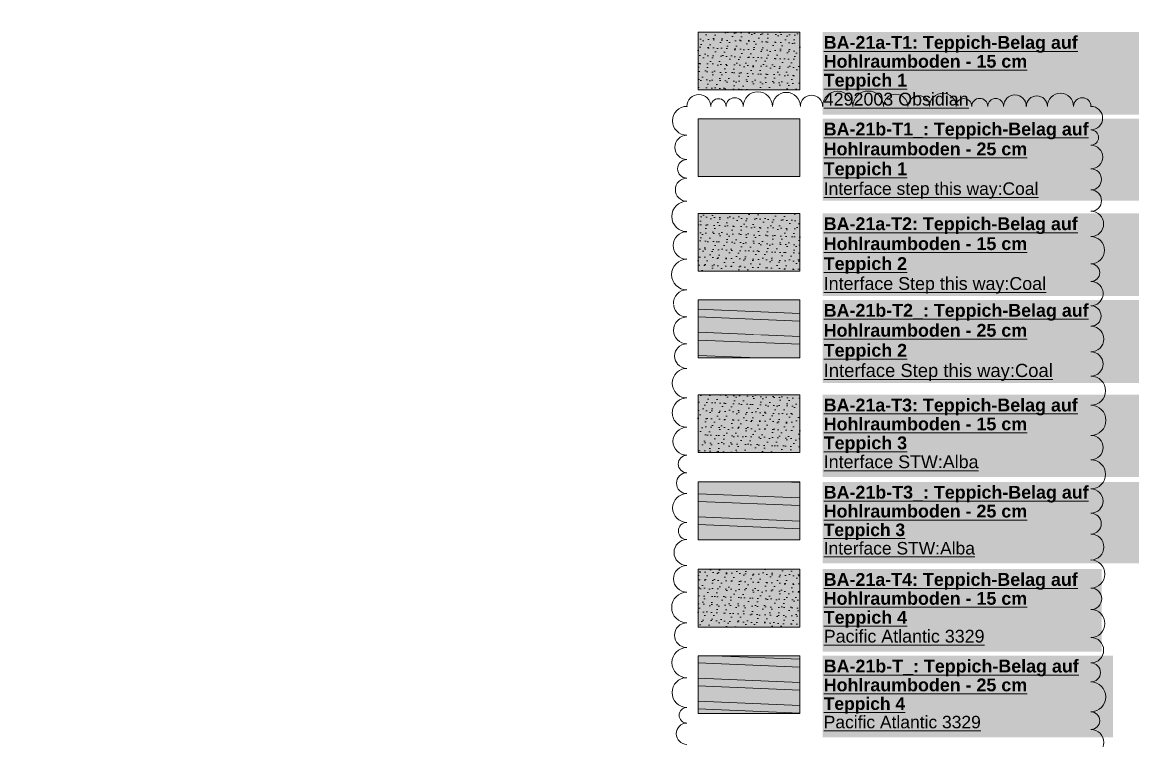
# Model space of a CAD drawing. Header units: metres. Extents: x 101 to 346, y 66 to 213.
# Drawn here: x 198.91 to 242.83, y 97.86 to 125.91 of the extents above; entities that cross this region are included whole.
import ezdxf

# ---------------------------------------------------------------- set-up
doc = ezdxf.new("R2010")
doc.units = ezdxf.units.M
doc.header["$MEASUREMENT"] = 0
doc.linetypes.add('Wipeout_Contour', pattern=[1, 0, -1])
for name, color, linetype in [('20  Boden Aufbauten', 7, 'Continuous'), ('20  Boden Aufbauten_Deckschraffur', 7, 'Continuous'), ('40 Text Legende', 7, 'Continuous'), ('Neubau_00  Indexwolken', 7, 'Continuous'), ('Neubau_40 Text Legende', 7, 'Continuous')]:
    doc.layers.add(name, color=color, linetype=linetype)
doc.styles.add('ERSTELLTER_STIL_2', font='arial.ttf')
pattern_1 = [(357.60545, (330.28158, 275.35593), (0.0131609, 0.31472494), [0, -0.21, 0, -0.315]), (62.60545, (330.75544, 274.8407), (-0.2796756, 0.14493635), [0, -0.154, 0, -0.266])]
pattern_2 = [(357.60545, (329.7664, 274.8821), (0.0376026, 0.899214), []), (357.60545, (329.7789, 275.1818), (0.0376026, 0.899214), [])]
pattern_3 = [(357.60545, (330.28158, 275.35593), (0.0131609, 0.31472494), [0, -0.21, 0, -0.315]), (62.60545, (330.75544, 274.8407), (-0.2796756, 0.14493635), [0, -0.154, 0, -0.266])]

msp = doc.modelspace()

# ---------------------------------------------------------------- texts
at = {"layer": '40 Text Legende', "color": 7, "linetype": 'Continuous', "lineweight": 13, "char_height": 0.5, "attachment_point": 1, "style": 'ERSTELLTER_STIL_2'}
for s, insert, width, line_spacing_factor in [('\\A1;{\\pql;\\fArial|b1|i0|c0|p38;\\L\\LBA-21b-T1_:\\fArial|b1|i0|c0|p38; Teppich-Belag auf Hohlraumboden - 25 cm\\P\\pql;\\fArial|b1|i0|c0|p38;Teppich 1 \\P\\pql;\\fArial|b0|i0|c0|p38;\\H0.978562x;Interface step this way:Coal}', (230.248, 121.999), 14.12065, 0.932936), ('\\A1;{\\pql;\\fArial|b1|i0|c0|p38;\\L\\LBA-21a-T2:\\fArial|b1|i0|c0|p38; Teppich-Belag auf Hohlraumboden - 15 cm\\P\\pql;\\fArial|b1|i0|c0|p38;Teppich 2\\P\\pql;\\fArial|b0|i0|c0|p38;Interface Step this way:Coal}', (230.248, 118.299), 13.63404, 0.934094), ('\\A1;{\\pql;\\fArial|b1|i0|c0|p38;\\L\\LBA-21b-T2_:\\fArial|b1|i0|c0|p38; Teppich-Belag auf Hohlraumboden - 25 cm\\P\\pql;\\fArial|b1|i0|c0|p38;Teppich 2\\P\\pql;\\fArial|b0|i0|c0|p38;\\H1.030104x;Interface Step this way:Coal}', (230.248, 114.914), 14.12065, 0.935702), ('\\A1;{\\pql;\\fArial|b1|i0|c0|p38;\\L\\LBA-21a-T3:\\fArial|b1|i0|c0|p38; Teppich-Belag auf Hohlraumboden - 15 cm\\P\\pql;\\fArial|b1|i0|c0|p38;Teppich 3\\P\\pql;\\fArial|b0|i0|c0|p38;Interface STW:Alba}', (230.248, 111.214), 13.63404, 0.886402), ('\\A1;{\\pql;\\fArial|b1|i0|c0|p38;\\L\\LBA-21b-T3_:\\fArial|b1|i0|c0|p38; Teppich-Belag auf Hohlraumboden - 25 cm\\P\\pql;\\fArial|b1|i0|c0|p38;\\H0.976833x;Teppich 3\\P\\pql;\\fArial|b0|i0|c0|p38;Interface STW:Alba}', (230.248, 107.807), 14.12065, 0.884347)]:
    msp.add_mtext(s, dxfattribs=dict(at, insert=insert, width=width, line_spacing_factor=line_spacing_factor))

# ---------------------------------------------------------------- next in the draw order: wipeouts: each hides what was drawn before it
at = {"color": 254, "linetype": 'Wipeout_Contour', "lineweight": 0, "ltscale": 3811.938498}
msp.add_wipeout([(220.14, 79.307), (242.584, 79.307), (242.584, 135.285), (244.8, 135.285), (244.8, 127.909), (266.39, 127.909), (266.39, 154.093), (244.919, 154.093), (244.919, 154.776), (223.591, 154.776), (223.591, 135.285), (224.53, 135.285), (224.53, 123.615), (220.14, 123.615)], dxfattribs=at)

# ---------------------------------------------------------------- next in the draw order: hatches: boundary and pattern name
at = {"layer": '20  Boden Aufbauten_Deckschraffur', "linetype": 'Continuous', "lineweight": 50, "true_color": 0xefefef}
msp.add_hatch(color=7, dxfattribs=at).paths.add_polyline_path([(225.331, 123.276), (229.314, 123.276), (229.314, 125.538), (225.331, 125.538)])
at = {"layer": '20  Boden Aufbauten_Deckschraffur', "linetype": 'Continuous', "lineweight": 18, "true_color": 0x9f9f9f}
h = msp.add_hatch(dxfattribs=at)
h.set_pattern_fill('Mörtel_0007', color=253, style=0, pattern_type=2)
h.set_pattern_definition(pattern_1)
h.paths.add_polyline_path([(225.331, 123.276), (229.314, 123.276), (229.314, 125.538), (225.331, 125.538)])
at = {"layer": '20  Boden Aufbauten_Deckschraffur', "linetype": 'Continuous', "lineweight": 0, "true_color": 0xe5e5e5}
msp.add_hatch(color=254, dxfattribs=at).paths.add_polyline_path([(225.331, 119.891), (229.314, 119.891), (229.314, 122.153), (225.331, 122.153)])
at = {"layer": '20  Boden Aufbauten_Deckschraffur', "linetype": 'Continuous', "lineweight": 18}
for points in [[(225.331, 116.191), (229.314, 116.191), (229.314, 118.453), (225.331, 118.453)], [(225.331, 112.806), (229.314, 112.806), (229.314, 115.069), (225.331, 115.069)]]:
    msp.add_hatch(color=171, dxfattribs=at).paths.add_polyline_path(points)
h = msp.add_hatch(dxfattribs=at)
h.set_pattern_fill('Mörtel_0007', color=8, style=0, pattern_type=2)
h.set_pattern_definition(pattern_1)
h.paths.add_polyline_path([(225.331, 116.191), (229.314, 116.191), (229.314, 118.453), (225.331, 118.453)])
h = msp.add_hatch(dxfattribs=at)
h.set_pattern_fill('NST_0007', color=8, style=0, pattern_type=2)
h.set_pattern_definition(pattern_2)
h.paths.add_polyline_path([(225.331, 112.806), (229.314, 112.806), (229.314, 115.069), (225.331, 115.069)])
at = {"layer": '20  Boden Aufbauten_Deckschraffur', "linetype": 'Continuous', "lineweight": 18, "true_color": 0xe2ff40}
for points in [[(225.331, 109.106), (229.314, 109.106), (229.314, 111.369), (225.331, 111.369)], [(225.331, 105.699), (229.314, 105.699), (229.314, 107.961), (225.331, 107.961)]]:
    msp.add_hatch(color=61, dxfattribs=at).paths.add_polyline_path(points)
at = {"layer": '20  Boden Aufbauten_Deckschraffur', "linetype": 'Continuous', "lineweight": 18, "true_color": 0xdfdfdf}
h = msp.add_hatch(dxfattribs=at)
h.set_pattern_fill('Mörtel_0007', color=254, style=0, pattern_type=2)
h.set_pattern_definition(pattern_1)
h.paths.add_polyline_path([(225.331, 109.106), (229.314, 109.106), (229.314, 111.369), (225.331, 111.369)])
h = msp.add_hatch(dxfattribs=at)
h.set_pattern_fill('NST_0007', color=254, style=0, pattern_type=2)
h.set_pattern_definition(pattern_2)
h.paths.add_polyline_path([(225.331, 105.699), (229.314, 105.699), (229.314, 107.961), (225.331, 107.961)])
at = {"layer": '20  Boden Aufbauten_Deckschraffur', "linetype": 'Continuous', "lineweight": 100}
for points in [[(225.331, 102.291), (229.314, 102.291), (229.314, 104.554), (225.331, 104.554)], [(225.331, 98.906), (229.314, 98.906), (229.314, 101.169), (225.331, 101.169)]]:
    msp.add_hatch(color=5, dxfattribs=at).paths.add_polyline_path(points)
at = {"layer": '20  Boden Aufbauten_Deckschraffur', "linetype": 'Continuous', "lineweight": 18, "true_color": 0xefefef}
h = msp.add_hatch(dxfattribs=at)
h.set_pattern_fill('Mörtel_0007', style=0, pattern_type=2)
h.set_pattern_definition(pattern_1)
h.paths.add_polyline_path([(225.331, 102.291), (229.314, 102.291), (229.314, 104.554), (225.331, 104.554)])
h = msp.add_hatch(dxfattribs=at)
h.set_pattern_fill('NST_0007', style=0, pattern_type=2)
h.set_pattern_definition(pattern_2)
h.paths.add_polyline_path([(225.331, 98.906), (229.314, 98.906), (229.314, 101.169), (225.331, 101.169)])
at = {"layer": 'Neubau_40 Text Legende', "linetype": 'Continuous', "lineweight": 0, "true_color": 0xffffff}
for points in [[(230.208, 122.315), (242.584, 122.315), (242.584, 125.538), (230.208, 125.538)], [(230.208, 118.947), (242.584, 118.947), (242.584, 122.153), (230.208, 122.153)], [(230.208, 115.231), (242.584, 115.231), (242.584, 118.453), (230.208, 118.453)], [(230.208, 111.822), (242.584, 111.822), (242.584, 115.069), (230.208, 115.069)], [(230.208, 108.146), (242.584, 108.146), (242.584, 111.369), (230.208, 111.369)], [(230.208, 104.775), (242.584, 104.775), (242.584, 107.961), (230.208, 107.961)], [(230.208, 101.331), (241.119, 101.331), (241.119, 104.554), (230.208, 104.554)], [(230.208, 97.982), (241.557, 97.982), (241.557, 101.169), (230.208, 101.169)]]:
    msp.add_hatch(color=7, dxfattribs=at).paths.add_polyline_path(points)

# ---------------------------------------------------------------- next in the draw order: linework, layer by layer
at = {"layer": '20  Boden Aufbauten', "color": 7, "linetype": 'Continuous', "lineweight": 13, "ltscale": 1000, "flags": 128}
for points in [[(225.331, 123.276), (229.314, 123.276), (229.314, 125.538), (225.331, 125.538)], [(225.331, 119.891), (229.314, 119.891), (229.314, 122.153), (225.331, 122.153)], [(225.331, 116.191), (229.314, 116.191), (229.314, 118.453), (225.331, 118.453)], [(225.331, 112.806), (229.314, 112.806), (229.314, 115.069), (225.331, 115.069)], [(225.331, 109.106), (229.314, 109.106), (229.314, 111.369), (225.331, 111.369)], [(225.331, 105.699), (229.314, 105.699), (229.314, 107.961), (225.331, 107.961)], [(225.331, 102.291), (229.314, 102.291), (229.314, 104.554), (225.331, 104.554)], [(225.331, 98.906), (229.314, 98.906), (229.314, 101.169), (225.331, 101.169)]]:
    msp.add_lwpolyline(points, close=True, dxfattribs=at)
at = {"layer": 'Neubau_00  Indexwolken', "color": 1, "linetype": 'Continuous', "lineweight": 13, "ltscale": 1000}
for centre, radius, start, end in [((225.364, 122.634), 0.466, 0, 180), ((227.67, 122.634), 0.571, 360, 180), ((228.787, 122.634), 0.547, 0, 180), ((229.77, 122.634), 0.436, 360, 180), ((230.797, 122.634), 0.59, 0, 180), ((231.987, 122.634), 0.6, 360, 180), ((233.063, 122.634), 0.476, 360, 180), ((233.964, 122.634), 0.424, 0, 180), ((234.906, 122.634), 0.517, 0, 180), ((237.726, 122.634), 0.445, 0, 180), ((238.583, 122.634), 0.411, 0, 180), ((239.507, 122.634), 0.513, 0, 180), ((224.898, 122.071), 0.564, 90, 270), ((226.13, 122.634), 0.3, 360, 180), ((226.765, 122.634), 0.335, 360, 180), ((235.728, 122.634), 0.306, 0, 180), ((236.348, 122.634), 0.314, 0, 180), ((236.972, 122.634), 0.31, 360, 180), ((240.359, 122.634), 0.339, 0, 180), ((240.698, 122.175), 0.459, 270, 90), ((240.698, 121.416), 0.3, 270, 90), ((224.898, 121.032), 0.475, 90, 270), ((240.698, 120.655), 0.461, 270, 90), ((224.898, 120.194), 0.363, 90, 270), ((240.698, 119.78), 0.413, 270, 90), ((224.898, 119.378), 0.453, 90, 270), ((240.698, 118.952), 0.415, 270, 90), ((224.898, 118.332), 0.593, 90, 270), ((240.698, 118.04), 0.497, 270, 90), ((224.898, 117.198), 0.54, 90, 270), ((240.698, 117.012), 0.531, 270, 90), ((224.898, 116.06), 0.598, 90, 270), ((240.698, 116.137), 0.344, 270, 90), ((240.698, 115.317), 0.476, 270, 90), ((224.898, 114.934), 0.529, 90, 270), ((240.698, 114.444), 0.398, 270, 90), ((224.898, 113.882), 0.523, 90, 270), ((240.698, 113.544), 0.502, 270, 90), ((224.898, 112.877), 0.482, 90, 270), ((240.698, 112.568), 0.474, 270, 90), ((224.898, 111.817), 0.577, 90, 270), ((240.698, 111.524), 0.57, 270, 90), ((224.898, 110.667), 0.573, 90, 270), ((240.698, 110.367), 0.587, 270, 90), ((224.898, 109.548), 0.547, 90, 270), ((240.698, 109.304), 0.476, 270, 90), ((224.898, 108.659), 0.341, 90, 270), ((240.698, 108.257), 0.57, 270, 90), ((224.898, 107.911), 0.408, 90, 270), ((240.698, 107.211), 0.475, 270, 90), ((224.898, 106.941), 0.562, 90, 270), ((240.698, 106.33), 0.406, 270, 90), ((224.898, 106.043), 0.336, 90, 270), ((240.698, 105.416), 0.507, 270, 90), ((224.898, 105.202), 0.505, 90, 270), ((224.898, 104.174), 0.523, 90, 270), ((240.698, 104.362), 0.548, 270, 90), ((240.698, 103.393), 0.421, 270, 90), ((224.898, 103.054), 0.597, 90, 270), ((240.698, 102.428), 0.545, 270, 90), ((224.898, 101.971), 0.486, 90, 270), ((224.898, 100.898), 0.588, 90, 270), ((240.698, 101.384), 0.498, 270, 90), ((240.698, 100.514), 0.371, 270, 90), ((224.898, 99.73), 0.581, 90, 270), ((240.698, 99.56), 0.583, 270, 90), ((224.898, 98.843), 0.306, 90, 270), ((240.698, 98.631), 0.345, 270, 90), ((224.898, 98.121), 0.416, 90, 270), ((240.698, 97.783), 0.503, 270, 90)]:
    msp.add_arc(centre, radius, start, end, dxfattribs=at)
for p in [(224.898, 122.634), (240.698, 122.634)]:
    msp.add_point(p, dxfattribs=at)

# ---------------------------------------------------------------- next in the draw order: texts
at = {"layer": '40 Text Legende', "color": 7, "linetype": 'Continuous', "lineweight": 13, "char_height": 0.5, "attachment_point": 1, "style": 'ERSTELLTER_STIL_2'}
for s, insert, width, line_spacing_factor in [('\\A1;{\\pql;\\fArial|b1|i0|c0|p38;\\L\\LBA-21a-T1:\\fArial|b1|i0|c0|p38; Teppich-Belag auf Hohlraumboden - 15 cm\\P\\pql;\\fArial|b1|i0|c0|p38;Teppich 1\\P\\pql;\\fArial|b0|i0|c0|p38;4292003 Obsidian}', (230.248, 125.384), 13.63404, 0.886516), ('\\A1;{\\pql;\\fArial|b1|i0|c0|p38;\\L\\LBA-21b-T1_:\\fArial|b1|i0|c0|p38; Teppich-Belag auf Hohlraumboden - 25 cm\\P\\pql;\\fArial|b1|i0|c0|p38;Teppich 1 \\P\\pql;\\fArial|b0|i0|c0|p38;\\H0.978562x;Interface step this way:Coal}', (230.248, 121.999), 14.12065, 0.932936), ('\\A1;{\\pql;\\fArial|b1|i0|c0|p38;\\L\\LBA-21a-T2:\\fArial|b1|i0|c0|p38; Teppich-Belag auf Hohlraumboden - 15 cm\\P\\pql;\\fArial|b1|i0|c0|p38;Teppich 2\\P\\pql;\\fArial|b0|i0|c0|p38;Interface Step this way:Coal}', (230.248, 118.299), 13.63404, 0.934094), ('\\A1;{\\pql;\\fArial|b1|i0|c0|p38;\\L\\LBA-21b-T2_:\\fArial|b1|i0|c0|p38; Teppich-Belag auf Hohlraumboden - 25 cm\\P\\pql;\\fArial|b1|i0|c0|p38;Teppich 2\\P\\pql;\\fArial|b0|i0|c0|p38;\\H1.030104x;Interface Step this way:Coal}', (230.248, 114.914), 14.12065, 0.935702), ('\\A1;{\\pql;\\fArial|b1|i0|c0|p38;\\L\\LBA-21a-T3:\\fArial|b1|i0|c0|p38; Teppich-Belag auf Hohlraumboden - 15 cm\\P\\pql;\\fArial|b1|i0|c0|p38;Teppich 3\\P\\pql;\\fArial|b0|i0|c0|p38;Interface STW:Alba}', (230.248, 111.214), 13.63404, 0.886402), ('\\A1;{\\pql;\\fArial|b1|i0|c0|p38;\\L\\LBA-21b-T3_:\\fArial|b1|i0|c0|p38; Teppich-Belag auf Hohlraumboden - 25 cm\\P\\pql;\\fArial|b1|i0|c0|p38;\\H0.976833x;Teppich 3\\P\\pql;\\fArial|b0|i0|c0|p38;Interface STW:Alba}', (230.248, 107.807), 14.12065, 0.884347), ('\\A1;{\\pql;\\fArial|b1|i0|c0|p38;\\L\\LBA-21a-T4:\\fArial|b1|i0|c0|p38; Teppich-Belag auf Hohlraumboden - 15 cm\\P\\pql;\\fArial|b1|i0|c0|p38;Teppich 4\\P\\pql;\\fArial|b0|i0|c0|p38;Pacific Atlantic 3329}', (230.248, 104.399), 10.8309, 0.886516), ('\\A1;{\\pql;\\fArial|b1|i0|c0|p38;\\L\\LBA-21b-T_:\\fArial|b1|i0|c0|p38; Teppich-Belag auf Hohlraumboden - 25 cm\\P\\pql;\\fArial|b1|i0|c0|p38;\\H0.976833x;Teppich 4\\P\\pql;\\fArial|b0|i0|c0|p38;Pacific Atlantic 3329}', (230.248, 101.015), 11.26956, 0.88446)]:
    msp.add_mtext(s, dxfattribs=dict(at, insert=insert, width=width, line_spacing_factor=line_spacing_factor))

# ---------------------------------------------------------------- next in the draw order: wipeouts: each hides what was drawn before it
at = {"color": 254, "linetype": 'Wipeout_Contour', "lineweight": 0, "ltscale": 4202.133959}
msp.add_wipeout([(223.966, 125.519), (246.41, 125.519), (246.41, 181.497), (248.626, 181.497), (248.626, 174.121), (270.217, 174.121), (270.217, 200.305), (248.745, 200.305), (248.745, 200.988), (227.418, 200.988), (227.418, 181.497), (228.356, 181.497), (228.356, 169.827), (223.966, 169.827)], dxfattribs=at)

# ---------------------------------------------------------------- next in the draw order: wipeouts: each hides what was drawn before it
at = {"color": 254, "linetype": 'Wipeout_Contour', "lineweight": 0, "ltscale": 1063.867499}
msp.add_wipeout([(221.984, 114.887), (245.17, 114.887), (245.17, 138.501), (221.984, 138.501)], dxfattribs=at)

# ---------------------------------------------------------------- next in the draw order: wipeouts: each hides what was drawn before it
at = {"color": 254, "linetype": 'Wipeout_Contour', "lineweight": 0, "ltscale": 3701.176809}
msp.add_wipeout([(199.04, 98.622), (221.484, 98.622), (221.484, 154.599), (223.7, 154.599), (223.7, 147.224), (245.29, 147.224), (245.29, 173.407), (223.819, 173.407), (223.819, 174.09), (202.491, 174.09), (202.491, 154.599), (203.43, 154.599), (203.43, 142.93), (199.04, 142.93)], dxfattribs=at)

# ---------------------------------------------------------------- next in the draw order: wipeouts: each hides what was drawn before it
at = {"color": 254, "linetype": 'Wipeout_Contour', "lineweight": 0, "ltscale": 1062.567236}
msp.add_wipeout([(221.614, 114.887), (244.8, 114.887), (244.8, 138.501), (221.614, 138.501)], dxfattribs=at)

# ---------------------------------------------------------------- next in the draw order: wipeouts: each hides what was drawn before it
at = {"color": 254, "linetype": 'Wipeout_Contour', "lineweight": 0, "ltscale": 3696.91351}
msp.add_wipeout([(198.67, 98.622), (221.113, 98.622), (221.113, 154.599), (223.33, 154.599), (223.33, 147.224), (244.92, 147.224), (244.92, 173.407), (223.449, 173.407), (223.449, 174.09), (202.121, 174.09), (202.121, 154.599), (203.059, 154.599), (203.059, 142.93), (198.67, 142.93)], dxfattribs=at)

# ---------------------------------------------------------------- next in the draw order: texts
at = {"layer": '40 Text Legende', "color": 7, "linetype": 'Continuous', "lineweight": 13, "insert": (230.248, 107.807), "char_height": 0.5, "width": 14.12065, "attachment_point": 1, "line_spacing_factor": 0.884347, "style": 'ERSTELLTER_STIL_2'}
msp.add_mtext('\\A1;{\\pql;\\fArial|b1|i0|c0|p38;\\L\\LBA-21b-T3_:\\fArial|b1|i0|c0|p38; Teppich-Belag auf Hohlraumboden - 25 cm\\P\\pql;\\fArial|b1|i0|c0|p38;\\H0.976833x;Teppich 3\\P\\pql;\\fArial|b0|i0|c0|p38;Interface STW:Alba}', dxfattribs=at)

# ---------------------------------------------------------------- next in the draw order: wipeouts: each hides what was drawn before it
at = {"color": 254, "linetype": 'Wipeout_Contour', "lineweight": 0, "ltscale": 990.612743}
msp.add_wipeout([(199.697, 118.444), (221.024, 118.444), (221.024, 142.005), (199.697, 142.005)], dxfattribs=at)

# ---------------------------------------------------------------- next in the draw order: wipeouts: each hides what was drawn before it
at = {"color": 254, "linetype": 'Wipeout_Contour', "lineweight": 0, "ltscale": 3729.42589}
msp.add_wipeout([(220.14, 66.413), (242.584, 66.413), (242.584, 122.39), (244.8, 122.39), (244.8, 115.014), (266.39, 115.014), (266.39, 141.198), (244.919, 141.198), (244.919, 141.881), (223.591, 141.881), (223.591, 122.39), (224.53, 122.39), (224.53, 110.721), (220.14, 110.721)], dxfattribs=at)

# ---------------------------------------------------------------- next in the draw order: hatches: boundary and pattern name
at = {"layer": '20  Boden Aufbauten_Deckschraffur', "linetype": 'Continuous', "lineweight": 50, "true_color": 0xefefef}
msp.add_hatch(color=7, dxfattribs=at).paths.add_polyline_path([(225.331, 123.276), (229.314, 123.276), (229.314, 125.538), (225.331, 125.538)])
at = {"layer": '20  Boden Aufbauten_Deckschraffur', "linetype": 'Continuous', "lineweight": 18, "true_color": 0x9f9f9f}
h = msp.add_hatch(dxfattribs=at)
h.set_pattern_fill('Mörtel_0009', color=253, style=0, pattern_type=2)
h.set_pattern_definition(pattern_3)
h.paths.add_polyline_path([(225.331, 123.276), (229.314, 123.276), (229.314, 125.538), (225.331, 125.538)])
at = {"layer": '20  Boden Aufbauten_Deckschraffur', "linetype": 'Continuous', "lineweight": 0, "true_color": 0xe5e5e5}
msp.add_hatch(color=254, dxfattribs=at).paths.add_polyline_path([(225.331, 119.891), (229.314, 119.891), (229.314, 122.153), (225.331, 122.153)])
at = {"layer": '20  Boden Aufbauten_Deckschraffur', "linetype": 'Continuous', "lineweight": 18}
for points in [[(225.331, 116.191), (229.314, 116.191), (229.314, 118.453), (225.331, 118.453)], [(225.331, 112.806), (229.314, 112.806), (229.314, 115.069), (225.331, 115.069)]]:
    msp.add_hatch(color=171, dxfattribs=at).paths.add_polyline_path(points)
h = msp.add_hatch(dxfattribs=at)
h.set_pattern_fill('Mörtel_0009', color=8, style=0, pattern_type=2)
h.set_pattern_definition(pattern_3)
h.paths.add_polyline_path([(225.331, 116.191), (229.314, 116.191), (229.314, 118.453), (225.331, 118.453)])
h = msp.add_hatch(dxfattribs=at)
h.set_pattern_fill('NST_0009', color=8, style=0, pattern_type=2)
h.set_pattern_definition(pattern_2)
h.paths.add_polyline_path([(225.331, 112.806), (229.314, 112.806), (229.314, 115.069), (225.331, 115.069)])
at = {"layer": '20  Boden Aufbauten_Deckschraffur', "linetype": 'Continuous', "lineweight": 18, "true_color": 0xe2ff40}
for points in [[(225.331, 109.106), (229.314, 109.106), (229.314, 111.369), (225.331, 111.369)], [(225.331, 105.699), (229.314, 105.699), (229.314, 107.961), (225.331, 107.961)]]:
    msp.add_hatch(color=61, dxfattribs=at).paths.add_polyline_path(points)
at = {"layer": '20  Boden Aufbauten_Deckschraffur', "linetype": 'Continuous', "lineweight": 18, "true_color": 0xdfdfdf}
h = msp.add_hatch(dxfattribs=at)
h.set_pattern_fill('Mörtel_0009', color=254, style=0, pattern_type=2)
h.set_pattern_definition(pattern_3)
h.paths.add_polyline_path([(225.331, 109.106), (229.314, 109.106), (229.314, 111.369), (225.331, 111.369)])
h = msp.add_hatch(dxfattribs=at)
h.set_pattern_fill('NST_0009', color=254, style=0, pattern_type=2)
h.set_pattern_definition(pattern_2)
h.paths.add_polyline_path([(225.331, 105.699), (229.314, 105.699), (229.314, 107.961), (225.331, 107.961)])
at = {"layer": '20  Boden Aufbauten_Deckschraffur', "linetype": 'Continuous', "lineweight": 100}
for points in [[(225.331, 102.291), (229.314, 102.291), (229.314, 104.554), (225.331, 104.554)], [(225.331, 98.906), (229.314, 98.906), (229.314, 101.169), (225.331, 101.169)]]:
    msp.add_hatch(color=5, dxfattribs=at).paths.add_polyline_path(points)
at = {"layer": '20  Boden Aufbauten_Deckschraffur', "linetype": 'Continuous', "lineweight": 18, "true_color": 0xefefef}
h = msp.add_hatch(dxfattribs=at)
h.set_pattern_fill('Mörtel_0009', style=0, pattern_type=2)
h.set_pattern_definition(pattern_3)
h.paths.add_polyline_path([(225.331, 102.291), (229.314, 102.291), (229.314, 104.554), (225.331, 104.554)])
h = msp.add_hatch(dxfattribs=at)
h.set_pattern_fill('NST_0009', style=0, pattern_type=2)
h.set_pattern_definition(pattern_2)
h.paths.add_polyline_path([(225.331, 98.906), (229.314, 98.906), (229.314, 101.169), (225.331, 101.169)])
at = {"layer": 'Neubau_40 Text Legende', "linetype": 'Continuous', "lineweight": 0, "true_color": 0xffffff}
for points in [[(230.208, 125.538), (230.208, 122.315), (242.584, 122.315), (242.584, 125.538)], [(230.208, 122.153), (230.208, 118.947), (242.584, 118.947), (242.584, 122.153)], [(230.208, 118.453), (230.208, 115.231), (242.584, 115.231), (242.584, 118.453)], [(230.208, 115.069), (230.208, 111.822), (242.584, 111.822), (242.584, 115.069)], [(230.208, 111.369), (230.208, 108.146), (242.584, 108.146), (242.584, 111.369)], [(230.208, 107.961), (230.208, 104.775), (242.584, 104.775), (242.584, 107.961)], [(230.208, 101.331), (241.119, 101.331), (241.119, 104.554), (230.208, 104.554)], [(230.208, 97.982), (241.557, 97.982), (241.557, 101.169), (230.208, 101.169)]]:
    msp.add_hatch(color=7, dxfattribs=at).paths.add_polyline_path(points)

# ---------------------------------------------------------------- next in the draw order: linework, layer by layer
at = {"layer": '20  Boden Aufbauten', "color": 7, "linetype": 'Continuous', "lineweight": 13, "ltscale": 1000, "flags": 128}
for points in [[(225.331, 123.276), (229.314, 123.276), (229.314, 125.538), (225.331, 125.538)], [(225.331, 119.891), (229.314, 119.891), (229.314, 122.153), (225.331, 122.153)], [(225.331, 116.191), (229.314, 116.191), (229.314, 118.453), (225.331, 118.453)], [(225.331, 112.806), (229.314, 112.806), (229.314, 115.069), (225.331, 115.069)], [(225.331, 109.106), (229.314, 109.106), (229.314, 111.369), (225.331, 111.369)], [(225.331, 105.699), (229.314, 105.699), (229.314, 107.961), (225.331, 107.961)], [(225.331, 102.291), (229.314, 102.291), (229.314, 104.554), (225.331, 104.554)], [(225.331, 98.906), (229.314, 98.906), (229.314, 101.169), (225.331, 101.169)]]:
    msp.add_lwpolyline(points, close=True, dxfattribs=at)
at = {"layer": 'Neubau_00  Indexwolken', "color": 1, "linetype": 'Continuous', "lineweight": 13, "ltscale": 1000}
for centre, radius, start, end in [((225.364, 122.634), 0.466, 0, 180), ((227.67, 122.634), 0.571, 360, 180), ((228.787, 122.634), 0.547, 0, 180), ((229.77, 122.634), 0.436, 360, 180), ((230.797, 122.634), 0.59, 0, 180), ((231.987, 122.634), 0.6, 360, 180), ((233.063, 122.634), 0.476, 360, 180), ((233.964, 122.634), 0.424, 0, 180), ((234.906, 122.634), 0.517, 0, 180), ((237.726, 122.634), 0.445, 0, 180), ((238.583, 122.634), 0.411, 0, 180), ((239.507, 122.634), 0.513, 0, 180), ((224.898, 122.071), 0.564, 90, 145.5261), ((226.13, 122.634), 0.3, 360, 180), ((226.765, 122.634), 0.335, 360, 180), ((235.728, 122.634), 0.306, 0, 180), ((236.348, 122.634), 0.314, 0, 180), ((236.972, 122.634), 0.31, 360, 180), ((240.359, 122.634), 0.339, 0, 180), ((240.698, 122.175), 0.459, 270, 90), ((240.698, 121.416), 0.3, 270, 90), ((224.898, 122.071), 0.564, 229.2067, 270), ((224.898, 121.032), 0.475, 90, 140.803), ((240.698, 120.655), 0.461, 270, 90), ((224.898, 121.032), 0.475, 219.197, 270), ((224.898, 120.194), 0.363, 90, 270), ((240.698, 119.78), 0.413, 270, 90), ((224.898, 119.378), 0.453, 90, 144.358), ((224.898, 119.378), 0.453, 215.642, 270), ((240.698, 118.952), 0.415, 270, 90), ((224.898, 118.332), 0.593, 90, 128.3683), ((240.698, 118.04), 0.497, 270, 90), ((224.898, 118.332), 0.593, 231.6317, 270), ((224.898, 117.198), 0.54, 90, 132.9892), ((240.698, 117.012), 0.531, 270, 90), ((224.898, 117.198), 0.54, 227.0108, 270), ((224.898, 116.06), 0.598, 90, 128.0023), ((240.698, 116.137), 0.344, 270, 90), ((224.898, 116.06), 0.598, 231.9977, 270), ((240.698, 115.317), 0.476, 270, 90), ((224.898, 114.934), 0.529, 90, 134.1505), ((240.698, 114.444), 0.398, 270, 90), ((224.898, 114.934), 0.529, 225.8495, 270), ((224.898, 113.882), 0.523, 90, 134.7701), ((240.698, 113.544), 0.502, 270, 90), ((224.898, 113.882), 0.523, 225.2299, 270), ((224.898, 112.877), 0.482, 90, 139.7548), ((240.698, 112.568), 0.474, 270, 90), ((224.898, 112.877), 0.482, 220.2452, 270), ((224.898, 111.817), 0.577, 90, 129.6433), ((240.698, 111.524), 0.57, 270, 90), ((224.898, 111.817), 0.577, 230.3567, 270), ((224.898, 110.667), 0.573, 90, 130.0179), ((224.898, 110.667), 0.573, 174.6645, 270), ((240.698, 110.367), 0.587, 270, 90), ((224.898, 109.548), 0.547, 90, 270), ((240.698, 109.304), 0.476, 270, 90), ((224.898, 108.659), 0.341, 90, 270), ((240.698, 108.257), 0.57, 270, 90), ((224.898, 107.911), 0.408, 90, 270), ((240.698, 107.211), 0.475, 270, 90), ((224.898, 106.941), 0.562, 90, 270), ((240.698, 106.33), 0.406, 270, 90), ((224.898, 106.043), 0.336, 90, 270), ((240.698, 105.416), 0.507, 270, 90), ((224.898, 105.202), 0.505, 90, 270), ((224.898, 104.174), 0.523, 90, 270), ((240.698, 104.362), 0.548, 270, 90), ((240.698, 103.393), 0.421, 270, 90), ((224.898, 103.054), 0.597, 90, 270), ((240.698, 102.428), 0.545, 270, 90), ((224.898, 101.971), 0.486, 90, 270), ((224.898, 100.898), 0.588, 90, 270), ((240.698, 101.384), 0.498, 270, 90), ((240.698, 100.514), 0.371, 270, 90), ((224.898, 99.73), 0.581, 90, 270), ((240.698, 99.56), 0.583, 270, 90), ((224.898, 98.843), 0.306, 90, 270), ((240.698, 98.631), 0.345, 270, 90), ((224.898, 98.121), 0.416, 90, 270), ((240.698, 97.783), 0.503, 270, 90)]:
    msp.add_arc(centre, radius, start, end, dxfattribs=at)
for p in [(224.898, 122.634), (240.698, 122.634)]:
    msp.add_point(p, dxfattribs=at)

# ---------------------------------------------------------------- next in the draw order: texts
at = {"layer": '40 Text Legende', "color": 7, "linetype": 'Continuous', "lineweight": 13, "char_height": 0.5, "attachment_point": 1, "style": 'ERSTELLTER_STIL_2'}
for s, insert, width, line_spacing_factor in [('\\A1;{\\pql;\\fArial|b1|i0|c0|p38;\\L\\LBA-21a-T1:\\fArial|b1|i0|c0|p38; Teppich-Belag auf Hohlraumboden - 15 cm\\P\\pql;\\fArial|b1|i0|c0|p38;Teppich 1\\P\\pql;\\fArial|b0|i0|c0|p38;4292003 Obsidian}', (230.248, 125.384), 13.63404, 0.886516), ('\\A1;{\\pql;\\fArial|b1|i0|c0|p38;\\L\\LBA-21b-T1_:\\fArial|b1|i0|c0|p38; Teppich-Belag auf Hohlraumboden - 25 cm\\P\\pql;\\fArial|b1|i0|c0|p38;Teppich 1 \\P\\pql;\\fArial|b0|i0|c0|p38;\\H0.978562x;Interface step this way:Coal}', (230.248, 121.999), 14.12065, 0.932936), ('\\A1;{\\pql;\\fArial|b1|i0|c0|p38;\\L\\LBA-21a-T2:\\fArial|b1|i0|c0|p38; Teppich-Belag auf Hohlraumboden - 15 cm\\P\\pql;\\fArial|b1|i0|c0|p38;Teppich 2\\P\\pql;\\fArial|b0|i0|c0|p38;Interface Step this way:Coal}', (230.248, 118.299), 13.63404, 0.934094), ('\\A1;{\\pql;\\fArial|b1|i0|c0|p38;\\L\\LBA-21b-T2_:\\fArial|b1|i0|c0|p38; Teppich-Belag auf Hohlraumboden - 25 cm\\P\\pql;\\fArial|b1|i0|c0|p38;Teppich 2\\P\\pql;\\fArial|b0|i0|c0|p38;\\H1.030104x;Interface Step this way:Coal}', (230.248, 114.914), 14.12065, 0.935702), ('\\A1;{\\pql;\\fArial|b1|i0|c0|p38;\\L\\LBA-21a-T3:\\fArial|b1|i0|c0|p38; Teppich-Belag auf Hohlraumboden - 15 cm\\P\\pql;\\fArial|b1|i0|c0|p38;Teppich 3\\P\\pql;\\fArial|b0|i0|c0|p38;Interface STW:Alba}', (230.248, 111.214), 13.63404, 0.886402), ('\\A1;{\\pql;\\fArial|b1|i0|c0|p38;\\L\\LBA-21b-T3_:\\fArial|b1|i0|c0|p38; Teppich-Belag auf Hohlraumboden - 25 cm\\P\\pql;\\fArial|b1|i0|c0|p38;\\H0.976833x;Teppich 3\\P\\pql;\\fArial|b0|i0|c0|p38;Interface STW:Alba}', (230.248, 107.807), 14.12065, 0.884347), ('\\A1;{\\pql;\\fArial|b1|i0|c0|p38;\\L\\LBA-21a-T4:\\fArial|b1|i0|c0|p38; Teppich-Belag auf Hohlraumboden - 15 cm\\P\\pql;\\fArial|b1|i0|c0|p38;Teppich 4\\P\\pql;\\fArial|b0|i0|c0|p38;Pacific Atlantic 3329}', (230.248, 104.399), 10.8309, 0.886516), ('\\A1;{\\pql;\\fArial|b1|i0|c0|p38;\\L\\LBA-21b-T_:\\fArial|b1|i0|c0|p38; Teppich-Belag auf Hohlraumboden - 25 cm\\P\\pql;\\fArial|b1|i0|c0|p38;\\H0.976833x;Teppich 4\\P\\pql;\\fArial|b0|i0|c0|p38;Pacific Atlantic 3329}', (230.248, 101.015), 11.26956, 0.88446)]:
    msp.add_mtext(s, dxfattribs=dict(at, insert=insert, width=width, line_spacing_factor=line_spacing_factor))

# ---------------------------------------------------------------- next in the draw order: wipeouts: each hides what was drawn before it
at = {"color": 254, "linetype": 'Wipeout_Contour', "lineweight": 0, "ltscale": 4112.888593}
msp.add_wipeout([(224.432, 113.715), (246.876, 113.715), (246.876, 169.692), (249.092, 169.692), (249.092, 162.317), (270.683, 162.317), (270.683, 188.5), (249.211, 188.5), (249.211, 189.183), (227.884, 189.183), (227.884, 169.692), (228.822, 169.692), (228.822, 158.023), (224.432, 158.023)], dxfattribs=at)

# ---------------------------------------------------------------- next in the draw order: hatches: boundary and pattern name
at = {"layer": '20  Boden Aufbauten_Deckschraffur', "linetype": 'Continuous', "lineweight": 50, "true_color": 0xefefef}
msp.add_hatch(color=7, dxfattribs=at).paths.add_polyline_path([(225.331, 123.276), (229.314, 123.276), (229.314, 125.538), (225.331, 125.538)])
at = {"layer": '20  Boden Aufbauten_Deckschraffur', "linetype": 'Continuous', "lineweight": 18, "true_color": 0x9f9f9f}
h = msp.add_hatch(dxfattribs=at)
h.set_pattern_fill('Mörtel_0001', color=253, style=0, pattern_type=2)
h.set_pattern_definition(pattern_1)
h.paths.add_polyline_path([(225.331, 123.276), (229.314, 123.276), (229.314, 125.538), (225.331, 125.538)])
at = {"layer": '20  Boden Aufbauten_Deckschraffur', "linetype": 'Continuous', "lineweight": 0, "true_color": 0xe5e5e5}
msp.add_hatch(color=254, dxfattribs=at).paths.add_polyline_path([(225.331, 119.891), (229.314, 119.891), (229.314, 122.153), (225.331, 122.153)])
at = {"layer": '20  Boden Aufbauten_Deckschraffur', "linetype": 'Continuous', "lineweight": 18}
for points in [[(225.331, 116.191), (229.314, 116.191), (229.314, 118.453), (225.331, 118.453)], [(229.314, 115.069), (225.331, 115.069), (225.331, 113.715), (229.314, 113.715)]]:
    msp.add_hatch(color=171, dxfattribs=at).paths.add_polyline_path(points)
h = msp.add_hatch(dxfattribs=at)
h.set_pattern_fill('Mörtel_0001', color=8, style=0, pattern_type=2)
h.set_pattern_definition(pattern_1)
h.paths.add_polyline_path([(225.331, 116.191), (229.314, 116.191), (229.314, 118.453), (225.331, 118.453)])
h = msp.add_hatch(dxfattribs=at)
h.set_pattern_fill('NST_0001', color=8, style=0, pattern_type=2)
h.set_pattern_definition(pattern_2)
h.paths.add_polyline_path([(229.314, 115.069), (225.331, 115.069), (225.331, 113.715), (229.314, 113.715)])
at = {"layer": 'Neubau_40 Text Legende', "linetype": 'Continuous', "lineweight": 0, "true_color": 0xffffff}
for points in [[(242.584, 125.538), (230.208, 125.538), (230.208, 122.315), (242.584, 122.315)], [(242.584, 122.153), (230.208, 122.153), (230.208, 118.947), (242.584, 118.947)], [(242.584, 118.453), (230.208, 118.453), (230.208, 115.231), (242.584, 115.231)], [(242.584, 115.069), (230.208, 115.069), (230.208, 113.715), (242.584, 113.715)]]:
    msp.add_hatch(color=7, dxfattribs=at).paths.add_polyline_path(points)

# ---------------------------------------------------------------- next in the draw order: linework, layer by layer
at = {"layer": '20  Boden Aufbauten', "color": 7, "linetype": 'Continuous', "lineweight": 13, "ltscale": 1000, "flags": 128}
for points in [[(225.331, 123.276), (229.314, 123.276), (229.314, 125.538), (225.331, 125.538)], [(225.331, 119.891), (229.314, 119.891), (229.314, 122.153), (225.331, 122.153)], [(225.331, 116.191), (229.314, 116.191), (229.314, 118.453), (225.331, 118.453)]]:
    msp.add_lwpolyline(points, close=True, dxfattribs=at)
msp.add_lwpolyline([(229.314, 113.715), (229.314, 115.069), (225.331, 115.069), (225.331, 113.715)], dxfattribs=at)
at = {"layer": 'Neubau_00  Indexwolken', "color": 1, "linetype": 'Continuous', "lineweight": 13, "ltscale": 1000}
for centre, radius, start, end in [((225.364, 122.634), 0.466, 0, 180), ((227.67, 122.634), 0.571, 360, 180), ((228.787, 122.634), 0.547, 0, 180), ((229.77, 122.634), 0.436, 360, 180), ((230.797, 122.634), 0.59, 0, 180), ((231.987, 122.634), 0.6, 360, 180), ((233.063, 122.634), 0.476, 360, 180), ((233.964, 122.634), 0.424, 0, 180), ((234.906, 122.634), 0.517, 0, 180), ((237.726, 122.634), 0.445, 0, 180), ((238.583, 122.634), 0.411, 0, 180), ((239.507, 122.634), 0.513, 0, 180), ((224.898, 122.071), 0.564, 90, 145.6728), ((226.13, 122.634), 0.3, 360, 180), ((226.765, 122.634), 0.335, 360, 180), ((235.728, 122.634), 0.306, 0, 180), ((236.348, 122.634), 0.314, 0, 180), ((236.972, 122.634), 0.31, 360, 180), ((240.359, 122.634), 0.339, 0, 180), ((240.698, 122.175), 0.459, 270, 90), ((224.898, 122.071), 0.564, 214.3272, 270), ((240.698, 121.416), 0.3, 270, 90), ((224.898, 121.032), 0.475, 90, 168.4055), ((224.898, 121.032), 0.475, 191.5945, 270), ((240.698, 120.655), 0.461, 270, 90), ((224.898, 120.194), 0.363, 90, 270), ((240.698, 119.78), 0.413, 270, 90), ((224.898, 119.378), 0.453, 90, 270), ((240.698, 118.952), 0.415, 270, 90), ((224.898, 118.332), 0.593, 90, 141.6837), ((240.698, 118.04), 0.497, 270, 90), ((224.898, 118.332), 0.593, 218.3163, 270), ((224.898, 117.198), 0.54, 90, 149.5295), ((240.698, 117.012), 0.531, 270, 90), ((224.898, 117.198), 0.54, 210.4705, 270), ((224.898, 116.06), 0.598, 90, 141.101), ((240.698, 116.137), 0.344, 270, 90), ((224.898, 116.06), 0.598, 218.899, 270), ((240.698, 115.317), 0.476, 270, 90), ((224.898, 114.934), 0.529, 90, 151.6972), ((224.898, 114.934), 0.529, 208.3028, 270), ((240.698, 114.444), 0.398, 270, 90), ((224.898, 113.882), 0.523, 90, 152.8997), ((240.698, 113.544), 0.502, 19.8841, 90)]:
    msp.add_arc(centre, radius, start, end, dxfattribs=at)
for p in [(224.898, 122.634), (240.698, 122.634)]:
    msp.add_point(p, dxfattribs=at)

# ---------------------------------------------------------------- next in the draw order: texts
at = {"layer": '40 Text Legende', "color": 7, "linetype": 'Continuous', "lineweight": 13, "char_height": 0.5, "attachment_point": 1, "style": 'ERSTELLTER_STIL_2'}
for s, insert, width, line_spacing_factor in [('\\A1;{\\pql;\\fArial|b1|i0|c0|p38;\\L\\LBA-21a-T1:\\fArial|b1|i0|c0|p38; Teppich-Belag auf Hohlraumboden - 15 cm\\P\\pql;\\fArial|b1|i0|c0|p38;Teppich 1\\P\\pql;\\fArial|b0|i0|c0|p38;4292003 Obsidian}', (230.248, 125.384), 13.63404, 0.886516), ('\\A1;{\\pql;\\fArial|b1|i0|c0|p38;\\L\\LBA-21b-T1_:\\fArial|b1|i0|c0|p38; Teppich-Belag auf Hohlraumboden - 25 cm\\P\\pql;\\fArial|b1|i0|c0|p38;Teppich 1 \\P\\pql;\\fArial|b0|i0|c0|p38;\\H0.978562x;Interface step this way:Coal}', (230.248, 121.999), 14.12065, 0.932936), ('\\A1;{\\pql;\\fArial|b1|i0|c0|p38;\\L\\LBA-21b-T1_:\\fArial|b1|i0|c0|p38; Teppich-Belag auf Hohlraumboden - 25 cm\\P\\pql;\\fArial|b1|i0|c0|p38;Teppich 1 \\P\\pql;\\fArial|b0|i0|c0|p38;\\H0.978562x;Interface step this way:Coal}', (230.248, 121.999), 14.12065, 0.932936), ('\\A1;{\\pql;\\fArial|b1|i0|c0|p38;\\L\\LBA-21a-T2:\\fArial|b1|i0|c0|p38; Teppich-Belag auf Hohlraumboden - 15 cm\\P\\pql;\\fArial|b1|i0|c0|p38;Teppich 2\\P\\pql;\\fArial|b0|i0|c0|p38;Interface Step this way:Coal}', (230.248, 118.299), 13.63404, 0.934094), ('\\A1;{\\pql;\\fArial|b1|i0|c0|p38;\\L\\LBA-21a-T2:\\fArial|b1|i0|c0|p38; Teppich-Belag auf Hohlraumboden - 15 cm\\P\\pql;\\fArial|b1|i0|c0|p38;Teppich 2\\P\\pql;\\fArial|b0|i0|c0|p38;Interface Step this way:Coal}', (230.248, 118.299), 13.63404, 0.934094), ('\\A1;{\\pql;\\fArial|b1|i0|c0|p38;\\L\\LBA-21b-T2_:\\fArial|b1|i0|c0|p38; Teppich-Belag auf Hohlraumboden - 25 cm\\P\\pql;\\fArial|b1|i0|c0|p38;Teppich 2\\P\\pql;\\fArial|b0|i0|c0|p38;\\H1.030104x;Interface Step this way:Coal}', (230.248, 114.914), 14.12065, 0.935702), ('\\A1;{\\pql;\\fArial|b1|i0|c0|p38;\\L\\LBA-21b-T2_:\\fArial|b1|i0|c0|p38; Teppich-Belag auf Hohlraumboden - 25 cm\\P\\pql;\\fArial|b1|i0|c0|p38;Teppich 2\\P\\pql;\\fArial|b0|i0|c0|p38;\\H1.030104x;Interface Step this way:Coal}', (230.248, 114.914), 14.12065, 0.935702)]:
    msp.add_mtext(s, dxfattribs=dict(at, insert=insert, width=width, line_spacing_factor=line_spacing_factor))

# ---------------------------------------------------------------- next in the draw order: wipeouts: each hides what was drawn before it
at = {"color": 254, "linetype": 'Wipeout_Contour', "lineweight": 0, "ltscale": 1051.283562}
msp.add_wipeout([(218.385, 114.906), (241.571, 114.906), (241.571, 138.52), (218.385, 138.52)], dxfattribs=at)

# ---------------------------------------------------------------- next in the draw order: hatches: boundary and pattern name
at = {"layer": '20  Boden Aufbauten_Deckschraffur', "linetype": 'Continuous', "lineweight": 50, "true_color": 0xefefef}
msp.add_hatch(color=7, dxfattribs=at).paths.add_polyline_path([(225.331, 123.276), (229.314, 123.276), (229.314, 125.538), (225.331, 125.538)])
at = {"layer": '20  Boden Aufbauten_Deckschraffur', "linetype": 'Continuous', "lineweight": 18, "true_color": 0x9f9f9f}
h = msp.add_hatch(dxfattribs=at)
h.set_pattern_fill('Mörtel_0005', color=253, style=0, pattern_type=2)
h.set_pattern_definition(pattern_1)
h.paths.add_polyline_path([(225.331, 123.276), (229.314, 123.276), (229.314, 125.538), (225.331, 125.538)])
at = {"layer": '20  Boden Aufbauten_Deckschraffur', "linetype": 'Continuous', "lineweight": 0, "true_color": 0xe5e5e5}
msp.add_hatch(color=254, dxfattribs=at).paths.add_polyline_path([(225.331, 119.891), (229.314, 119.891), (229.314, 122.153), (225.331, 122.153)])
at = {"layer": '20  Boden Aufbauten_Deckschraffur', "linetype": 'Continuous', "lineweight": 18}
for points in [[(225.331, 116.191), (229.314, 116.191), (229.314, 118.453), (225.331, 118.453)], [(225.331, 115.069), (225.331, 114.906), (229.314, 114.906), (229.314, 115.069)]]:
    msp.add_hatch(color=171, dxfattribs=at).paths.add_polyline_path(points)
h = msp.add_hatch(dxfattribs=at)
h.set_pattern_fill('Mörtel_0005', color=8, style=0, pattern_type=2)
h.set_pattern_definition(pattern_1)
h.paths.add_polyline_path([(225.331, 116.191), (229.314, 116.191), (229.314, 118.453), (225.331, 118.453)])
h = msp.add_hatch(dxfattribs=at)
h.set_pattern_fill('NST_0005', color=8, style=0, pattern_type=2)
h.set_pattern_definition(pattern_2)
h.paths.add_polyline_path([(225.331, 115.069), (225.331, 114.906), (229.314, 114.906), (229.314, 115.069)])
at = {"layer": 'Neubau_40 Text Legende', "linetype": 'Continuous', "lineweight": 0, "true_color": 0xffffff}
for points in [[(241.571, 125.538), (230.208, 125.538), (230.208, 122.315), (241.571, 122.315)], [(241.571, 122.153), (230.208, 122.153), (230.208, 118.947), (241.571, 118.947)], [(241.571, 118.453), (230.208, 118.453), (230.208, 115.231), (241.571, 115.231)], [(230.208, 115.069), (230.208, 114.906), (241.571, 114.906), (241.571, 115.069)]]:
    msp.add_hatch(color=7, dxfattribs=at).paths.add_polyline_path(points)

# ---------------------------------------------------------------- next in the draw order: linework, layer by layer
at = {"layer": '20  Boden Aufbauten', "color": 7, "linetype": 'Continuous', "lineweight": 13, "ltscale": 1000, "flags": 128}
for points in [[(225.331, 123.276), (229.314, 123.276), (229.314, 125.538), (225.331, 125.538)], [(225.331, 119.891), (229.314, 119.891), (229.314, 122.153), (225.331, 122.153)], [(225.331, 116.191), (229.314, 116.191), (229.314, 118.453), (225.331, 118.453)]]:
    msp.add_lwpolyline(points, close=True, dxfattribs=at)
msp.add_lwpolyline([(229.314, 114.906), (229.314, 115.069), (225.331, 115.069), (225.331, 114.906)], dxfattribs=at)
at = {"layer": 'Neubau_00  Indexwolken', "color": 1, "linetype": 'Continuous', "lineweight": 13, "ltscale": 1000}
for centre, radius, start, end in [((225.364, 122.634), 0.466, 0, 180), ((227.67, 122.634), 0.571, 360, 180), ((228.787, 122.634), 0.547, 0, 180), ((229.77, 122.634), 0.436, 360, 180), ((230.797, 122.634), 0.59, 0, 180), ((231.987, 122.634), 0.6, 360, 180), ((233.063, 122.634), 0.476, 360, 180), ((233.964, 122.634), 0.424, 0, 180), ((234.906, 122.634), 0.517, 0, 180), ((237.726, 122.634), 0.445, 0, 180), ((238.583, 122.634), 0.411, 0, 180), ((239.507, 122.634), 0.513, 0, 180), ((224.898, 122.071), 0.564, 90, 270), ((226.13, 122.634), 0.3, 360, 180), ((226.765, 122.634), 0.335, 360, 180), ((235.728, 122.634), 0.306, 0, 180), ((236.348, 122.634), 0.314, 0, 180), ((236.972, 122.634), 0.31, 360, 180), ((240.359, 122.634), 0.339, 0, 180), ((240.698, 122.175), 0.459, 270, 90), ((240.698, 121.416), 0.3, 270, 90), ((224.898, 121.032), 0.475, 90, 270), ((240.698, 120.655), 0.461, 270, 90), ((224.898, 120.194), 0.363, 90, 270), ((240.698, 119.78), 0.413, 270, 90), ((224.898, 119.378), 0.453, 90, 270), ((240.698, 118.952), 0.415, 270, 90), ((224.898, 118.332), 0.593, 90, 270), ((240.698, 118.04), 0.497, 270, 90), ((224.898, 117.198), 0.54, 90, 270), ((240.698, 117.012), 0.531, 270, 90), ((224.898, 116.06), 0.598, 90, 270), ((240.698, 116.137), 0.344, 270, 90), ((240.698, 115.317), 0.476, 300.3056, 90), ((224.898, 114.934), 0.529, 90, 182.9696)]:
    msp.add_arc(centre, radius, start, end, dxfattribs=at)
for p in [(224.898, 122.634), (240.698, 122.634)]:
    msp.add_point(p, dxfattribs=at)

# ---------------------------------------------------------------- next in the draw order: texts
at = {"layer": '40 Text Legende', "color": 7, "linetype": 'Continuous', "lineweight": 13, "char_height": 0.5, "attachment_point": 1, "style": 'ERSTELLTER_STIL_2'}
for s, insert, width, line_spacing_factor in [('\\A1;{\\pql;\\fArial|b1|i0|c0|p38;\\L\\LBA-21a-T1:\\fArial|b1|i0|c0|p38; Teppich-Belag auf Hohlraumboden - 15 cm\\P\\pql;\\fArial|b1|i0|c0|p38;Teppich 1\\P\\pql;\\fArial|b0|i0|c0|p38;4292003 Obsidian}', (230.248, 125.384), 13.63404, 0.886516), ('\\A1;{\\pql;\\fArial|b1|i0|c0|p38;\\L\\LBA-21b-T1_:\\fArial|b1|i0|c0|p38; Teppich-Belag auf Hohlraumboden - 25 cm\\P\\pql;\\fArial|b1|i0|c0|p38;Teppich 1 \\P\\pql;\\fArial|b0|i0|c0|p38;\\H0.978562x;Interface step this way:Coal}', (230.248, 121.999), 14.12065, 0.932936), ('\\A1;{\\pql;\\fArial|b1|i0|c0|p38;\\L\\LBA-21a-T2:\\fArial|b1|i0|c0|p38; Teppich-Belag auf Hohlraumboden - 15 cm\\P\\pql;\\fArial|b1|i0|c0|p38;Teppich 2\\P\\pql;\\fArial|b0|i0|c0|p38;Interface Step this way:Coal}', (230.248, 118.299), 13.63404, 0.934094), ('\\A1;{\\pql;\\fArial|b1|i0|c0|p38;\\L\\LBA-21b-T2_:\\fArial|b1|i0|c0|p38; Teppich-Belag auf Hohlraumboden - 25 cm\\P\\pql;\\fArial|b1|i0|c0|p38;Teppich 2\\P\\pql;\\fArial|b0|i0|c0|p38;\\H1.030104x;Interface Step this way:Coal}', (230.248, 114.914), 14.12065, 0.935702)]:
    msp.add_mtext(s, dxfattribs=dict(at, insert=insert, width=width, line_spacing_factor=line_spacing_factor))

# ---------------------------------------------------------------- next in the draw order: wipeouts: each hides what was drawn before it
at = {"color": 254, "linetype": 'Wipeout_Contour', "lineweight": 0, "ltscale": 3659.981204}
msp.add_wipeout([(195.441, 98.641), (217.885, 98.641), (217.885, 154.618), (220.101, 154.618), (220.101, 147.243), (241.692, 147.243), (241.692, 173.426), (220.22, 173.426), (220.22, 174.109), (198.893, 174.109), (198.893, 154.618), (199.831, 154.618), (199.831, 142.949), (195.441, 142.949)], dxfattribs=at)

doc.saveas('drawing.dxf')
